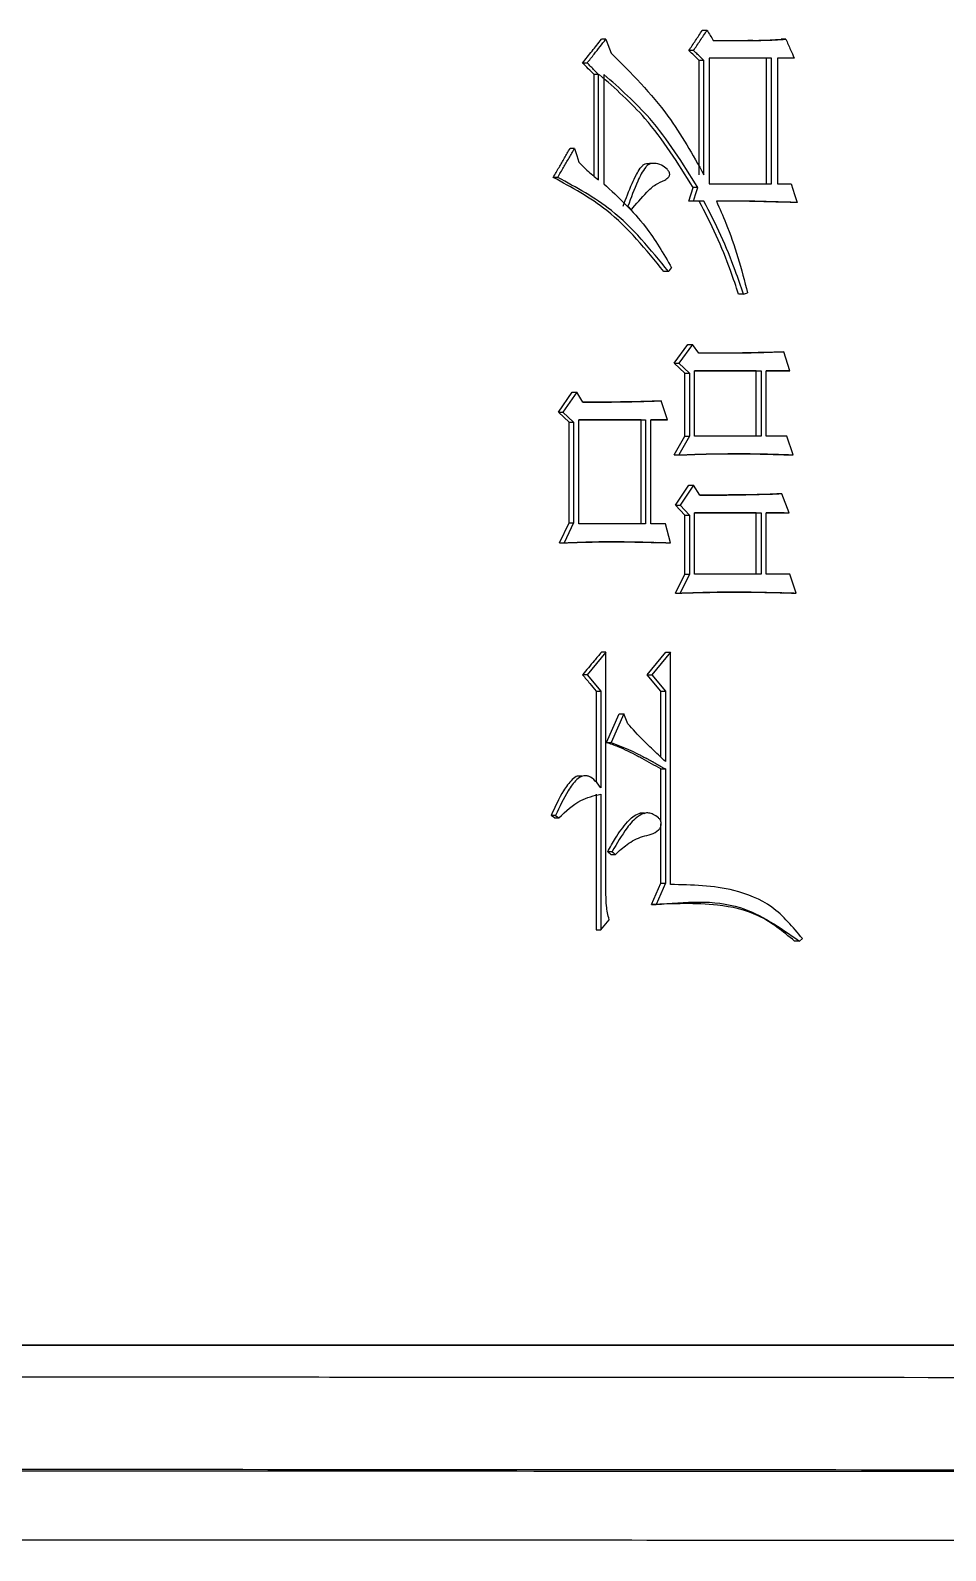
# Model space of a CAD drawing. Header units: millimetres. Extents: x 2687 to 4367, y 1046 to 2234.
# Drawn here: x 3458.55 to 3466.43, y 1370.34 to 1383.43 of the extents above; entities that cross this region are included whole.
import ezdxf

# ---------------------------------------------------------------- set-up
doc = ezdxf.new("R2010")
doc.units = ezdxf.units.MM

msp = doc.modelspace()

# ---------------------------------------------------------------- linework, layer by layer
at = {"color": 7, "linetype": 'Continuous', "lineweight": 25}
for p, q in [((3463.505, 1383.352), (3463.466, 1383.352)), ((3464.376, 1383.428), (3464.335, 1383.428)), ((3465.055, 1383.352), (3465.013, 1383.352)), ((3464.259, 1383.255), (3464.219, 1383.255)), ((3464.429, 1383.341), (3464.769, 1383.341)), ((3464.769, 1383.341), (3464.728, 1383.341)), ((3463.343, 1383.147), (3463.304, 1383.147)), ((3464.349, 1383.168), (3464.308, 1383.168)), ((3464.308, 1382.184), (3464.308, 1383.168)), ((3464.349, 1382.184), (3464.349, 1383.168)), ((3464.93, 1383.19), (3464.394, 1383.19)), ((3464.394, 1383.19), (3464.394, 1382.108)), ((3464.889, 1383.19), (3464.394, 1383.19)), ((3464.93, 1383.19), (3464.889, 1383.19)), ((3464.889, 1382.108), (3464.889, 1383.19)), ((3464.93, 1382.108), (3464.93, 1383.19)), ((3465.126, 1383.19), (3464.983, 1383.19)), ((3464.983, 1383.19), (3464.983, 1382.108)), ((3465.085, 1383.19), (3464.983, 1383.19)), ((3465.126, 1383.19), (3465.085, 1383.19)), ((3463.442, 1383.049), (3463.403, 1383.049)), ((3463.403, 1382.172), (3463.403, 1383.049)), ((3463.442, 1382.141), (3463.442, 1383.049)), ((3463.487, 1383.049), (3463.487, 1382.108)), ((3463.235, 1382.411), (3463.196, 1382.411)), ((3463.92, 1382.283), (3463.879, 1382.283)), ((3463.09, 1382.162), (3463.051, 1382.162)), ((3464.219, 1381.957), (3464.255, 1382.076)), ((3464.295, 1382.076), (3464.255, 1382.076)), ((3464.394, 1382.108), (3464.93, 1382.108)), ((3464.983, 1382.108), (3465.099, 1382.108)), ((3464.259, 1381.957), (3464.219, 1381.957)), ((3464.308, 1381.957), (3464.219, 1381.957)), ((3464.349, 1381.957), (3464.259, 1381.957)), ((3464.349, 1381.957), (3464.308, 1381.957)), ((3464.742, 1381.957), (3464.456, 1381.957)), ((3464.702, 1381.957), (3464.456, 1381.957)), ((3464.742, 1381.957), (3464.702, 1381.957)), ((3465.153, 1381.946), (3465.111, 1381.946)), ((3464.044, 1381.351), (3464.004, 1381.351)), ((3464.689, 1381.156), (3464.648, 1381.156)), ((3464.689, 1381.156), (3464.725, 1381.167)), ((3464.094, 1380.561), (3464.21, 1380.724)), ((3464.25, 1380.724), (3464.134, 1380.561)), ((3464.21, 1380.724), (3464.25, 1380.724)), ((3464.304, 1380.648), (3464.25, 1380.724)), ((3464.853, 1380.654), (3464.996, 1380.659)), ((3464.996, 1380.659), (3465.037, 1380.659)), ((3465.09, 1380.496), (3465.037, 1380.659)), ((3464.094, 1380.561), (3464.134, 1380.561)), ((3464.183, 1380.475), (3464.094, 1380.561)), ((3464.134, 1380.561), (3464.224, 1380.475)), ((3464.183, 1380.475), (3464.224, 1380.475)), ((3464.183, 1379.934), (3464.183, 1380.475)), ((3464.224, 1380.475), (3464.224, 1379.934)), ((3464.268, 1379.934), (3464.268, 1380.496)), ((3464.268, 1380.496), (3464.841, 1380.496)), ((3464.8, 1380.496), (3464.268, 1380.496)), ((3464.8, 1380.496), (3464.841, 1380.496)), ((3464.8, 1379.934), (3464.8, 1380.496)), ((3464.841, 1380.496), (3464.841, 1379.934)), ((3464.885, 1380.496), (3465.09, 1380.496)), ((3464.885, 1379.934), (3464.885, 1380.496)), ((3465.049, 1380.496), (3464.885, 1380.496)), ((3465.09, 1380.496), (3465.049, 1380.496)), ((3463.097, 1380.139), (3463.214, 1380.313)), ((3463.253, 1380.313), (3463.135, 1380.139)), ((3463.214, 1380.313), (3463.253, 1380.313)), ((3463.307, 1380.226), (3463.253, 1380.313)), ((3463.941, 1380.237), (3463.981, 1380.237)), ((3464.035, 1380.075), (3463.981, 1380.237)), ((3463.097, 1380.139), (3463.135, 1380.139)), ((3463.187, 1380.053), (3463.097, 1380.139)), ((3463.135, 1380.139), (3463.226, 1380.053)), ((3463.271, 1379.177), (3463.271, 1380.075)), ((3463.807, 1380.075), (3463.847, 1380.075)), ((3463.807, 1379.177), (3463.807, 1380.075)), ((3463.847, 1380.075), (3463.847, 1379.177)), ((3463.892, 1380.075), (3464.035, 1380.075)), ((3463.892, 1379.177), (3463.892, 1380.075)), ((3463.995, 1380.075), (3463.892, 1380.075)), ((3464.035, 1380.075), (3463.995, 1380.075)), ((3463.187, 1380.053), (3463.226, 1380.053)), ((3463.187, 1379.188), (3463.187, 1380.053)), ((3463.226, 1380.053), (3463.226, 1379.188)), ((3464.094, 1379.772), (3464.183, 1379.934)), ((3464.224, 1379.934), (3464.134, 1379.772)), ((3464.183, 1379.934), (3464.224, 1379.934)), ((3464.841, 1379.934), (3464.268, 1379.934)), ((3465.064, 1379.934), (3464.885, 1379.934)), ((3465.117, 1379.772), (3465.064, 1379.934)), ((3464.094, 1379.772), (3464.134, 1379.772)), ((3465.076, 1379.772), (3465.117, 1379.772)), ((3464.103, 1379.339), (3464.219, 1379.512)), ((3464.259, 1379.512), (3464.143, 1379.339)), ((3464.219, 1379.512), (3464.259, 1379.512)), ((3464.313, 1379.426), (3464.259, 1379.512)), ((3465.019, 1379.436), (3464.978, 1379.436)), ((3465.082, 1379.274), (3465.019, 1379.436)), ((3464.103, 1379.339), (3464.143, 1379.339)), ((3464.183, 1379.252), (3464.103, 1379.339)), ((3464.143, 1379.339), (3464.224, 1379.252)), ((3463.106, 1379.014), (3463.187, 1379.188)), ((3463.226, 1379.188), (3463.144, 1379.014)), ((3463.187, 1379.188), (3463.226, 1379.188)), ((3464.017, 1379.177), (3463.892, 1379.177)), ((3464.062, 1379.014), (3464.017, 1379.177)), ((3464.183, 1379.252), (3464.224, 1379.252)), ((3464.183, 1378.744), (3464.183, 1379.252)), ((3464.224, 1379.252), (3464.224, 1378.744)), ((3464.268, 1378.744), (3464.268, 1379.274)), ((3464.268, 1379.274), (3464.841, 1379.274)), ((3464.8, 1379.274), (3464.268, 1379.274)), ((3464.8, 1379.274), (3464.841, 1379.274)), ((3464.8, 1378.744), (3464.8, 1379.274)), ((3464.841, 1379.274), (3464.841, 1378.744)), ((3464.885, 1378.744), (3464.885, 1379.274)), ((3464.885, 1379.274), (3465.082, 1379.274)), ((3465.04, 1379.274), (3464.885, 1379.274)), ((3465.04, 1379.274), (3465.082, 1379.274)), ((3463.106, 1379.014), (3463.144, 1379.014)), ((3464.022, 1379.014), (3463.934, 1379.017)), ((3464.022, 1379.014), (3464.062, 1379.014)), ((3464.103, 1378.582), (3464.183, 1378.744)), ((3464.224, 1378.744), (3464.143, 1378.582)), ((3464.183, 1378.744), (3464.224, 1378.744)), ((3464.841, 1378.744), (3464.268, 1378.744)), ((3465.09, 1378.744), (3464.885, 1378.744)), ((3465.144, 1378.582), (3465.09, 1378.744)), ((3464.103, 1378.582), (3464.143, 1378.582)), ((3465.102, 1378.582), (3465.03, 1378.584)), ((3465.102, 1378.582), (3465.144, 1378.582)), ((3463.505, 1378.073), (3463.343, 1377.879)), ((3463.505, 1378.073), (3463.466, 1378.073)), ((3463.505, 1375.986), (3463.505, 1378.073)), ((3463.861, 1377.879), (3464.022, 1378.073)), ((3464.062, 1378.073), (3463.901, 1377.879)), ((3464.022, 1378.073), (3464.062, 1378.073)), ((3464.062, 1376.072), (3464.062, 1378.073)), ((3463.343, 1377.879), (3463.304, 1377.879)), ((3463.343, 1377.879), (3463.46, 1377.738)), ((3463.861, 1377.879), (3463.901, 1377.879)), ((3463.977, 1377.738), (3463.861, 1377.879)), ((3463.901, 1377.879), (3464.017, 1377.738)), ((3463.421, 1377.738), (3463.46, 1377.738)), ((3463.421, 1377.738), (3463.421, 1376.954)), ((3463.46, 1377.738), (3463.46, 1376.905)), ((3463.977, 1377.738), (3464.017, 1377.738)), ((3463.977, 1377.17), (3463.977, 1377.738)), ((3464.017, 1377.738), (3464.017, 1377.132)), ((3463.511, 1377.295), (3463.618, 1377.543)), ((3463.658, 1377.543), (3463.55, 1377.295)), ((3463.618, 1377.543), (3463.658, 1377.543)), ((3463.694, 1377.457), (3463.658, 1377.543)), ((3463.511, 1377.295), (3463.55, 1377.295)), ((3463.977, 1377.067), (3464.017, 1377.067)), ((3463.977, 1376.615), (3463.977, 1377.067)), ((3464.017, 1377.067), (3464.017, 1376.083)), ((3463.296, 1377.004), (3463.257, 1377.004)), ((3463.421, 1376.851), (3463.421, 1375.683)), ((3463.46, 1376.851), (3463.46, 1375.683)), ((3463.072, 1376.667), (3463.034, 1376.667)), ((3463.061, 1376.645), (3463.034, 1376.667)), ((3463.072, 1376.667), (3463.099, 1376.645)), ((3463.838, 1376.686), (3463.798, 1376.686)), ((3463.061, 1376.645), (3463.099, 1376.645)), ((3463.977, 1376.083), (3463.977, 1376.595)), ((3463.559, 1376.353), (3463.52, 1376.353)), ((3463.546, 1376.332), (3463.586, 1376.332)), ((3463.897, 1375.899), (3463.977, 1376.083)), ((3464.017, 1376.083), (3463.937, 1375.899)), ((3463.977, 1376.083), (3464.017, 1376.083)), ((3463.897, 1375.899), (3463.937, 1375.899)), ((3463.46, 1375.683), (3463.532, 1375.769)), ((3463.421, 1375.683), (3463.46, 1375.683)), ((3465.171, 1375.585), (3465.129, 1375.585)), ((3465.171, 1375.585), (3465.197, 1375.607))]:
    msp.add_line(p, q, dxfattribs=at)
at = {"color": 7, "linetype": 'Continuous', "lineweight": 25, "flags": 128}
for points in [[(3463.505, 1383.352), (3463.522, 1383.306), (3463.536, 1383.27), (3463.55, 1383.233)], [(3463.235, 1382.411), (3463.253, 1382.352), (3463.271, 1382.292)], [(3464.259, 1381.957), (3464.277, 1382.016), (3464.295, 1382.076)], [(3465.099, 1382.108), (3465.115, 1382.061), (3465.13, 1382.014), (3465.153, 1381.946)], [(3463.694, 1381.914), (3463.701, 1381.905), (3463.711, 1381.893), (3463.721, 1381.881)], [(3464.044, 1381.351), (3464.051, 1381.359), (3464.061, 1381.371), (3464.071, 1381.383)], [(3463.546, 1376.332), (3463.54, 1376.337), (3463.533, 1376.343), (3463.52, 1376.353)], [(3463.559, 1376.353), (3463.566, 1376.348), (3463.576, 1376.34), (3463.586, 1376.332)]]:
    msp.add_lwpolyline(points, dxfattribs=at)
at = {"color": 7, "linetype": 'Continuous', "lineweight": 25}
for points, knots in [([(3463.304, 1383.147), (3463.331, 1383.181), (3463.385, 1383.249), (3463.439, 1383.318), (3463.466, 1383.352)], [0, 0, 0, 0, 0.5, 1, 1, 1, 1]), ([(3463.343, 1383.147), (3463.363, 1383.172), (3463.4, 1383.219), (3463.454, 1383.288), (3463.488, 1383.331), (3463.505, 1383.352)], [0, 0, 0, 0, 0.373043, 0.686521, 1, 1, 1, 1]), ([(3464.219, 1383.255), (3464.238, 1383.284), (3464.277, 1383.341), (3464.316, 1383.399), (3464.335, 1383.428)], [0, 0, 0, 0, 0.500001, 1, 1, 1, 1]), ([(3464.259, 1383.255), (3464.279, 1383.284), (3464.318, 1383.341), (3464.356, 1383.399), (3464.376, 1383.428)], [0, 0, 0, 0, 0.4999994, 1, 1, 1, 1]), ([(3464.376, 1383.428), (3464.385, 1383.414), (3464.403, 1383.385), (3464.421, 1383.356), (3464.429, 1383.341)], [0, 0, 0, 0, 0.5, 1, 1, 1, 1]), ([(3464.728, 1383.341), (3464.76, 1383.342), (3464.823, 1383.342), (3464.918, 1383.346), (3464.982, 1383.35), (3465.013, 1383.352)], [0, 0, 0, 0, 0.328876, 0.66438, 1, 1, 1, 1]), ([(3464.769, 1383.341), (3464.801, 1383.342), (3464.864, 1383.342), (3464.959, 1383.346), (3465.023, 1383.35), (3465.055, 1383.352)], [0, 0, 0, 0, 0.328449, 0.664167, 1, 1, 1, 1]), ([(3465.055, 1383.352), (3465.061, 1383.337), (3465.075, 1383.307), (3465.098, 1383.253), (3465.116, 1383.214), (3465.126, 1383.19)], [0, 0, 0, 0, 0.277507, 0.555013, 1, 1, 1, 1]), ([(3463.55, 1383.233), (3463.722, 1383.06), (3464.033, 1382.749), (3464.251, 1382.358), (3464.349, 1382.184)], [0, 0, 0, 0, 0.555354, 1, 1, 1, 1]), ([(3464.308, 1383.168), (3464.294, 1383.183), (3464.264, 1383.212), (3464.234, 1383.24), (3464.219, 1383.255)], [0, 0, 0, 0, 0.500002, 1, 1, 1, 1]), ([(3464.349, 1383.168), (3464.337, 1383.18), (3464.317, 1383.2), (3464.287, 1383.228), (3464.268, 1383.246), (3464.259, 1383.255)], [0, 0, 0, 0, 0.38646, 0.693229, 1, 1, 1, 1]), ([(3463.403, 1383.049), (3463.386, 1383.066), (3463.353, 1383.098), (3463.32, 1383.13), (3463.304, 1383.147)], [0, 0, 0, 0, 0.500002, 1, 1, 1, 1]), ([(3463.442, 1383.049), (3463.43, 1383.061), (3463.408, 1383.083), (3463.375, 1383.115), (3463.354, 1383.136), (3463.343, 1383.147)], [0, 0, 0, 0, 0.347839, 0.673919, 1, 1, 1, 1]), ([(3464.255, 1382.076), (3464.126, 1382.283), (3463.899, 1382.649), (3463.584, 1382.928), (3463.448, 1383.049)], [0, 0, 0, 0, 0.565057, 1, 1, 1, 1]), ([(3464.295, 1382.076), (3464.167, 1382.283), (3463.939, 1382.649), (3463.624, 1382.928), (3463.487, 1383.049)], [0, 0, 0, 0, 0.564995, 1, 1, 1, 1]), ([(3463.051, 1382.162), (3463.068, 1382.191), (3463.1, 1382.247), (3463.148, 1382.329), (3463.18, 1382.384), (3463.196, 1382.411)], [0, 0, 0, 0, 0.343588, 0.671794, 1, 1, 1, 1]), ([(3463.09, 1382.162), (3463.107, 1382.191), (3463.139, 1382.247), (3463.187, 1382.329), (3463.219, 1382.384), (3463.235, 1382.411)], [0, 0, 0, 0, 0.343461, 0.671731, 1, 1, 1, 1]), ([(3463.271, 1382.292), (3463.294, 1382.269), (3463.333, 1382.23), (3463.391, 1382.181), (3463.425, 1382.154), (3463.442, 1382.141)], [0, 0, 0, 0, 0.429081, 0.714347, 1, 1, 1, 1]), ([(3463.654, 1381.914), (3463.678, 1381.98), (3463.711, 1382.073), (3463.764, 1382.18), (3463.794, 1382.233), (3463.819, 1382.265), (3463.842, 1382.279), (3463.862, 1382.284), (3463.875, 1382.282), (3463.88, 1382.281)], [0, 0, 0, 0, 0.456256, 0.645146, 0.784685, 0.856115, 0.910986, 0.965761, 1, 1, 1, 1]), ([(3463.721, 1381.881), (3463.765, 1381.933), (3463.831, 1382.011), (3463.927, 1382.103), (3463.999, 1382.13), (3464.04, 1382.157), (3464.052, 1382.176), (3464.055, 1382.186), (3464.054, 1382.197), (3464.047, 1382.214), (3464.025, 1382.241), (3463.983, 1382.271), (3463.933, 1382.284), (3463.893, 1382.283), (3463.867, 1382.272), (3463.823, 1382.224), (3463.764, 1382.102), (3463.721, 1381.986), (3463.694, 1381.914)], [0, 0, 0, 0, 0.187598, 0.281274, 0.36356, 0.404899, 0.415318, 0.423915, 0.432542, 0.445489, 0.471595, 0.525453, 0.589419, 0.616919, 0.639175, 0.667927, 0.792344, 1, 1, 1, 1]), ([(3464.004, 1381.351), (3463.85, 1381.541), (3463.578, 1381.876), (3463.211, 1382.075), (3463.051, 1382.162)], [0, 0, 0, 0, 0.565596, 1, 1, 1, 1]), ([(3464.044, 1381.351), (3463.89, 1381.541), (3463.618, 1381.876), (3463.25, 1382.075), (3463.09, 1382.162)], [0, 0, 0, 0, 0.5655186, 1, 1, 1, 1]), ([(3463.487, 1382.108), (3463.613, 1381.991), (3463.84, 1381.779), (3464, 1381.505), (3464.071, 1381.383)], [0, 0, 0, 0, 0.555264, 1, 1, 1, 1]), ([(3464.648, 1381.156), (3464.625, 1381.224), (3464.568, 1381.396), (3464.459, 1381.666), (3464.359, 1381.86), (3464.308, 1381.957)], [0, 0, 0, 0, 0.245346, 0.6215, 1, 1, 1, 1]), ([(3464.689, 1381.156), (3464.666, 1381.224), (3464.608, 1381.396), (3464.5, 1381.666), (3464.399, 1381.86), (3464.349, 1381.957)], [0, 0, 0, 0, 0.2452891, 0.6214693, 1, 1, 1, 1]), ([(3464.456, 1381.957), (3464.484, 1381.894), (3464.554, 1381.737), (3464.646, 1381.473), (3464.698, 1381.269), (3464.725, 1381.167)], [0, 0, 0, 0, 0.247522, 0.622512, 1, 1, 1, 1]), ([(3465.111, 1381.946), (3465.084, 1381.947), (3465.002, 1381.949), (3464.865, 1381.953), (3464.756, 1381.955), (3464.702, 1381.957)], [0, 0, 0, 0, 0.201645, 0.600822, 1, 1, 1, 1]), ([(3465.153, 1381.946), (3465.149, 1381.946), (3465.144, 1381.946), (3465.137, 1381.946), (3465.13, 1381.947), (3465.124, 1381.947), (3465.117, 1381.947), (3465.112, 1381.947), (3465.105, 1381.947), (3465.098, 1381.947), (3465.091, 1381.948), (3465.086, 1381.948), (3465.079, 1381.948), (3465.072, 1381.948), (3465.065, 1381.948), (3465.06, 1381.948), (3465.053, 1381.949), (3465.044, 1381.949), (3465.031, 1381.949), (3465.017, 1381.95), (3465.003, 1381.95), (3464.993, 1381.95), (3464.979, 1381.951), (3464.965, 1381.951), (3464.952, 1381.951), (3464.941, 1381.952), (3464.927, 1381.952), (3464.914, 1381.952), (3464.9, 1381.953), (3464.89, 1381.953), (3464.876, 1381.953), (3464.862, 1381.954), (3464.848, 1381.954), (3464.838, 1381.954), (3464.828, 1381.955), (3464.819, 1381.955), (3464.81, 1381.955), (3464.803, 1381.955), (3464.797, 1381.955), (3464.791, 1381.956), (3464.784, 1381.956), (3464.778, 1381.956), (3464.771, 1381.956), (3464.765, 1381.956), (3464.759, 1381.956), (3464.751, 1381.957), (3464.745, 1381.957), (3464.742, 1381.957)], [0, 0, 0, 0, 0.025173, 0.03776, 0.050346, 0.075519, 0.088105, 0.100692, 0.113278, 0.138451, 0.151038, 0.163624, 0.176211, 0.201384, 0.21397, 0.226556, 0.239143, 0.264316, 0.289489, 0.339835, 0.365007, 0.39018, 0.415353, 0.465699, 0.490872, 0.516045, 0.541218, 0.591564, 0.616737, 0.64191, 0.667082, 0.717428, 0.742601, 0.767774, 0.792947, 0.81812, 0.830706, 0.855879, 0.868466, 0.881052, 0.893639, 0.918812, 0.931398, 0.943984, 0.956571, 0.978285, 1, 1, 1, 1]), ([(3465.037, 1380.659), (3465.029, 1380.658), (3465.013, 1380.658), (3464.988, 1380.657), (3464.964, 1380.656), (3464.939, 1380.655), (3464.915, 1380.654), (3464.89, 1380.653), (3464.842, 1380.652), (3464.784, 1380.65), (3464.727, 1380.649), (3464.699, 1380.649), (3464.678, 1380.648), (3464.658, 1380.648), (3464.634, 1380.648), (3464.609, 1380.648), (3464.585, 1380.648), (3464.56, 1380.647), (3464.536, 1380.647), (3464.515, 1380.647), (3464.495, 1380.647), (3464.474, 1380.647), (3464.454, 1380.647), (3464.438, 1380.647), (3464.425, 1380.647), (3464.413, 1380.647), (3464.401, 1380.648), (3464.388, 1380.648), (3464.376, 1380.648), (3464.364, 1380.648), (3464.352, 1380.648), (3464.341, 1380.648), (3464.333, 1380.648), (3464.328, 1380.648), (3464.323, 1380.648), (3464.318, 1380.648), (3464.311, 1380.648), (3464.307, 1380.648), (3464.304, 1380.648)], [0, 0, 0, 0, 0.033402, 0.066804, 0.100206, 0.133609, 0.167011, 0.200413, 0.233815, 0.367425, 0.43423, 0.467632, 0.484333, 0.517735, 0.551137, 0.584539, 0.617941, 0.651344, 0.684746, 0.718148, 0.734849, 0.768251, 0.801653, 0.818354, 0.835056, 0.851757, 0.868458, 0.885159, 0.90186, 0.918561, 0.935262, 0.951963, 0.960314, 0.968664, 0.972839, 0.98119, 0.989541, 1, 1, 1, 1]), ([(3464.882, 1380.655), (3464.882, 1380.655), (3464.882, 1380.655), (3464.881, 1380.655), (3464.878, 1380.655), (3464.804, 1380.653), (3464.654, 1380.649), (3464.495, 1380.648), (3464.41, 1380.648), (3464.367, 1380.648), (3464.35, 1380.648), (3464.34, 1380.648), (3464.336, 1380.648), (3464.335, 1380.648)], [0, 0, 0, 0, 0.002488, 0.005643, 0.013438, 0.023457, 0.468961, 0.690761, 0.852883, 0.894614, 0.930819, 0.964705, 1, 1, 1, 1]), ([(3463.981, 1380.237), (3463.955, 1380.236), (3463.923, 1380.234), (3463.884, 1380.233), (3463.864, 1380.232), (3463.825, 1380.231), (3463.74, 1380.23), (3463.649, 1380.228), (3463.577, 1380.227), (3463.554, 1380.227), (3463.541, 1380.227), (3463.531, 1380.227), (3463.521, 1380.227), (3463.512, 1380.227), (3463.502, 1380.227), (3463.492, 1380.227), (3463.482, 1380.227), (3463.472, 1380.227), (3463.463, 1380.227), (3463.453, 1380.227), (3463.44, 1380.226), (3463.427, 1380.226), (3463.413, 1380.226), (3463.404, 1380.226), (3463.396, 1380.226), (3463.389, 1380.226), (3463.384, 1380.226), (3463.379, 1380.226), (3463.374, 1380.226), (3463.368, 1380.226), (3463.361, 1380.226), (3463.355, 1380.226), (3463.35, 1380.226), (3463.345, 1380.226), (3463.34, 1380.226), (3463.335, 1380.226), (3463.33, 1380.226), (3463.325, 1380.226), (3463.32, 1380.226), (3463.314, 1380.226), (3463.31, 1380.226), (3463.307, 1380.226)], [0, 0, 0, 0, 0.11615, 0.145188, 0.174226, 0.203263, 0.319414, 0.551716, 0.609791, 0.638828, 0.653347, 0.667866, 0.682385, 0.696903, 0.711422, 0.725941, 0.74046, 0.754979, 0.769497, 0.784016, 0.798535, 0.827572, 0.842091, 0.85661, 0.871129, 0.878388, 0.885648, 0.892907, 0.900166, 0.907426, 0.921944, 0.929204, 0.936463, 0.943723, 0.950982, 0.958241, 0.965501, 0.97276, 0.98002, 0.987279, 1, 1, 1, 1]), ([(3463.307, 1380.226), (3463.346, 1380.226), (3463.412, 1380.226), (3463.483, 1380.227), (3463.519, 1380.227), (3463.533, 1380.227), (3463.546, 1380.227), (3463.559, 1380.228), (3463.581, 1380.228), (3463.65, 1380.229), (3463.773, 1380.231), (3463.883, 1380.235), (3463.941, 1380.237)], [0, 0, 0, 0, 0.185547, 0.308981, 0.33984, 0.355269, 0.370698, 0.401556, 0.416986, 0.478702, 0.725572, 1, 1, 1, 1]), ([(3463.271, 1380.075), (3463.367, 1380.075), (3463.559, 1380.075), (3463.751, 1380.075), (3463.847, 1380.075)], [0, 0, 0, 0, 0.499996, 1, 1, 1, 1]), ([(3463.807, 1380.075), (3463.711, 1380.075), (3463.533, 1380.075), (3463.354, 1380.075), (3463.271, 1380.075)], [0, 0, 0, 0, 0.536358, 1, 1, 1, 1]), ([(3464.134, 1379.772), (3464.139, 1379.772), (3464.146, 1379.772), (3464.155, 1379.773), (3464.163, 1379.773), (3464.17, 1379.773), (3464.177, 1379.773), (3464.184, 1379.774), (3464.192, 1379.774), (3464.199, 1379.774), (3464.206, 1379.774), (3464.213, 1379.775), (3464.22, 1379.775), (3464.228, 1379.775), (3464.235, 1379.775), (3464.244, 1379.776), (3464.254, 1379.776), (3464.264, 1379.776), (3464.271, 1379.777), (3464.278, 1379.777), (3464.285, 1379.777), (3464.292, 1379.777), (3464.3, 1379.778), (3464.307, 1379.778), (3464.314, 1379.778), (3464.321, 1379.778), (3464.328, 1379.778), (3464.336, 1379.779), (3464.345, 1379.779), (3464.355, 1379.779), (3464.364, 1379.779), (3464.372, 1379.78), (3464.386, 1379.78), (3464.417, 1379.781), (3464.456, 1379.781), (3464.489, 1379.782), (3464.506, 1379.782), (3464.515, 1379.782), (3464.523, 1379.782), (3464.53, 1379.782), (3464.537, 1379.782), (3464.544, 1379.782), (3464.551, 1379.782), (3464.559, 1379.782), (3464.568, 1379.782), (3464.578, 1379.782), (3464.587, 1379.782), (3464.595, 1379.782), (3464.602, 1379.782), (3464.609, 1379.782), (3464.616, 1379.782), (3464.623, 1379.782), (3464.631, 1379.782), (3464.638, 1379.782), (3464.645, 1379.782), (3464.652, 1379.782), (3464.659, 1379.782), (3464.666, 1379.782), (3464.674, 1379.782), (3464.681, 1379.782), (3464.69, 1379.782), (3464.7, 1379.782), (3464.71, 1379.781), (3464.717, 1379.781), (3464.724, 1379.781), (3464.731, 1379.781), (3464.738, 1379.781), (3464.753, 1379.781), (3464.784, 1379.78), (3464.822, 1379.78), (3464.856, 1379.779), (3464.872, 1379.778), (3464.882, 1379.778), (3464.889, 1379.778), (3464.896, 1379.778), (3464.903, 1379.778), (3464.911, 1379.778), (3464.92, 1379.777), (3464.93, 1379.777), (3464.939, 1379.777), (3464.946, 1379.777), (3464.954, 1379.776), (3464.961, 1379.776), (3464.968, 1379.776), (3464.975, 1379.776), (3464.982, 1379.776), (3464.989, 1379.775), (3464.997, 1379.775), (3465.004, 1379.775), (3465.011, 1379.775), (3465.021, 1379.775), (3465.03, 1379.774), (3465.04, 1379.774), (3465.047, 1379.774), (3465.054, 1379.774), (3465.061, 1379.773), (3465.068, 1379.773), (3465.075, 1379.773), (3465.083, 1379.773), (3465.09, 1379.773), (3465.097, 1379.772), (3465.106, 1379.772), (3465.113, 1379.772), (3465.117, 1379.772)], [0, 0, 0, 0, 0.014617, 0.021926, 0.029235, 0.036543, 0.043852, 0.051161, 0.058469, 0.065778, 0.073086, 0.080395, 0.087704, 0.095012, 0.102321, 0.10963, 0.124247, 0.131556, 0.138864, 0.146173, 0.153482, 0.16079, 0.168099, 0.175407, 0.182716, 0.190025, 0.197333, 0.204642, 0.211951, 0.226568, 0.233877, 0.241185, 0.248494, 0.277729, 0.336198, 0.365433, 0.38005, 0.387359, 0.394667, 0.401976, 0.409284, 0.416593, 0.423902, 0.43121, 0.438519, 0.453136, 0.460445, 0.467754, 0.475062, 0.482371, 0.48968, 0.496988, 0.504297, 0.511606, 0.518914, 0.526223, 0.533531, 0.54084, 0.548149, 0.555457, 0.562766, 0.577383, 0.584692, 0.592001, 0.599309, 0.606618, 0.613927, 0.621235, 0.65047, 0.708939, 0.738174, 0.752791, 0.7601, 0.767408, 0.774717, 0.782026, 0.789334, 0.796643, 0.81126, 0.818569, 0.825877, 0.833186, 0.840495, 0.847803, 0.855112, 0.862421, 0.869729, 0.877038, 0.884347, 0.891655, 0.898964, 0.913581, 0.92089, 0.928198, 0.935507, 0.942816, 0.950124, 0.957433, 0.964742, 0.97205, 0.979359, 0.986668, 1, 1, 1, 1]), ([(3465.076, 1379.772), (3465.066, 1379.772), (3465.052, 1379.772), (3465.033, 1379.773), (3465.018, 1379.773), (3465.004, 1379.774), (3464.99, 1379.774), (3464.975, 1379.775), (3464.961, 1379.775), (3464.947, 1379.775), (3464.932, 1379.776), (3464.918, 1379.776), (3464.904, 1379.777), (3464.889, 1379.777), (3464.875, 1379.777), (3464.856, 1379.778), (3464.803, 1379.779), (3464.751, 1379.78), (3464.703, 1379.781), (3464.688, 1379.781), (3464.674, 1379.781), (3464.66, 1379.782), (3464.641, 1379.782), (3464.621, 1379.782), (3464.602, 1379.782), (3464.588, 1379.782), (3464.573, 1379.782), (3464.562, 1379.782), (3464.555, 1379.782), (3464.554, 1379.782)], [0, 0, 0, 0, 0.054977, 0.082465, 0.109954, 0.137442, 0.16493, 0.192419, 0.219907, 0.247396, 0.274884, 0.302372, 0.329861, 0.357349, 0.384838, 0.412326, 0.467303, 0.687211, 0.714699, 0.742188, 0.769676, 0.797165, 0.824653, 0.87963, 0.907118, 0.934607, 0.962095, 0.989584, 1, 1, 1, 1]), ([(3465.019, 1379.436), (3464.986, 1379.435), (3464.937, 1379.433), (3464.879, 1379.431), (3464.85, 1379.431), (3464.821, 1379.43), (3464.734, 1379.428), (3464.648, 1379.427), (3464.573, 1379.427), (3464.561, 1379.427), (3464.548, 1379.426), (3464.536, 1379.426), (3464.526, 1379.426), (3464.515, 1379.426), (3464.505, 1379.426), (3464.493, 1379.426), (3464.48, 1379.426), (3464.47, 1379.426), (3464.459, 1379.426), (3464.449, 1379.426), (3464.437, 1379.426), (3464.426, 1379.426), (3464.416, 1379.426), (3464.406, 1379.426), (3464.395, 1379.426), (3464.387, 1379.426), (3464.381, 1379.426), (3464.375, 1379.426), (3464.369, 1379.426), (3464.364, 1379.426), (3464.359, 1379.426), (3464.353, 1379.426), (3464.348, 1379.426), (3464.342, 1379.426), (3464.337, 1379.426), (3464.331, 1379.426), (3464.326, 1379.426), (3464.32, 1379.426), (3464.316, 1379.426), (3464.313, 1379.426)], [0, 0, 0, 0, 0.14049, 0.210735, 0.245858, 0.263419, 0.333664, 0.614647, 0.632209, 0.64977, 0.667331, 0.684892, 0.702453, 0.711234, 0.728795, 0.746356, 0.763917, 0.781479, 0.790259, 0.80782, 0.825382, 0.842943, 0.851723, 0.869285, 0.886846, 0.895626, 0.904407, 0.913188, 0.921968, 0.926358, 0.935139, 0.94392, 0.9527, 0.957091, 0.965871, 0.974652, 0.983432, 0.987823, 1, 1, 1, 1]), ([(3464.313, 1379.426), (3464.366, 1379.426), (3464.485, 1379.426), (3464.707, 1379.428), (3464.875, 1379.433), (3464.978, 1379.436)], [0, 0, 0, 0, 0.237866, 0.536241, 1, 1, 1, 1]), ([(3463.847, 1379.177), (3463.751, 1379.177), (3463.559, 1379.177), (3463.367, 1379.177), (3463.271, 1379.177)], [0, 0, 0, 0, 0.499996, 1, 1, 1, 1]), ([(3463.144, 1379.014), (3463.151, 1379.015), (3463.164, 1379.015), (3463.18, 1379.016), (3463.196, 1379.017), (3463.209, 1379.017), (3463.226, 1379.018), (3463.239, 1379.018), (3463.255, 1379.019), (3463.268, 1379.02), (3463.284, 1379.02), (3463.297, 1379.021), (3463.313, 1379.021), (3463.326, 1379.022), (3463.343, 1379.022), (3463.356, 1379.023), (3463.372, 1379.023), (3463.385, 1379.023), (3463.401, 1379.024), (3463.414, 1379.024), (3463.427, 1379.024), (3463.44, 1379.025), (3463.453, 1379.025), (3463.469, 1379.025), (3463.482, 1379.025), (3463.498, 1379.025), (3463.511, 1379.025), (3463.528, 1379.025), (3463.541, 1379.025), (3463.557, 1379.025), (3463.57, 1379.025), (3463.586, 1379.025), (3463.622, 1379.025), (3463.667, 1379.025), (3463.713, 1379.024), (3463.739, 1379.024), (3463.755, 1379.023), (3463.771, 1379.023), (3463.784, 1379.023), (3463.8, 1379.022), (3463.813, 1379.022), (3463.829, 1379.022), (3463.842, 1379.021), (3463.858, 1379.021), (3463.871, 1379.02), (3463.887, 1379.02), (3463.9, 1379.02), (3463.917, 1379.019), (3463.93, 1379.019), (3463.943, 1379.018), (3463.955, 1379.018), (3463.968, 1379.018), (3463.985, 1379.017), (3463.998, 1379.017), (3464.014, 1379.016), (3464.027, 1379.016), (3464.044, 1379.015), (3464.055, 1379.015), (3464.062, 1379.014)], [0, 0, 0, 0, 0.021203, 0.042406, 0.053008, 0.074211, 0.084813, 0.106016, 0.116618, 0.137821, 0.148423, 0.169626, 0.180228, 0.201431, 0.212032, 0.233236, 0.243837, 0.265041, 0.275642, 0.296845, 0.307447, 0.318049, 0.339252, 0.349854, 0.371057, 0.381659, 0.402862, 0.413463, 0.434667, 0.445268, 0.466472, 0.477073, 0.498276, 0.58309, 0.625497, 0.6467, 0.667903, 0.678505, 0.699708, 0.71031, 0.731513, 0.742115, 0.763318, 0.773919, 0.795123, 0.805724, 0.826928, 0.837529, 0.858732, 0.869334, 0.879936, 0.901139, 0.911741, 0.932944, 0.943545, 0.964749, 0.97535, 1, 1, 1, 1]), ([(3463.19, 1379.016), (3463.19, 1379.016), (3463.191, 1379.016), (3463.197, 1379.017), (3463.316, 1379.02), (3463.585, 1379.026), (3463.817, 1379.02), (3463.939, 1379.017)], [0, 0, 0, 0, 0.005847, 0.012184, 0.043679, 0.493973, 1, 1, 1, 1]), ([(3464.143, 1378.582), (3464.147, 1378.582), (3464.154, 1378.582), (3464.165, 1378.583), (3464.177, 1378.583), (3464.188, 1378.583), (3464.199, 1378.584), (3464.21, 1378.584), (3464.222, 1378.585), (3464.233, 1378.585), (3464.244, 1378.585), (3464.255, 1378.586), (3464.266, 1378.586), (3464.278, 1378.587), (3464.287, 1378.587), (3464.296, 1378.587), (3464.306, 1378.587), (3464.317, 1378.588), (3464.332, 1378.588), (3464.347, 1378.589), (3464.366, 1378.589), (3464.384, 1378.59), (3464.407, 1378.59), (3464.429, 1378.591), (3464.452, 1378.591), (3464.474, 1378.592), (3464.497, 1378.592), (3464.515, 1378.592), (3464.534, 1378.592), (3464.553, 1378.593), (3464.575, 1378.593), (3464.598, 1378.593), (3464.62, 1378.593), (3464.665, 1378.593), (3464.732, 1378.592), (3464.799, 1378.591), (3464.852, 1378.59), (3464.882, 1378.589), (3464.911, 1378.588), (3464.934, 1378.588), (3464.952, 1378.587), (3464.967, 1378.587), (3464.977, 1378.587), (3464.986, 1378.587), (3464.995, 1378.586), (3465.006, 1378.586), (3465.018, 1378.586), (3465.027, 1378.585), (3465.036, 1378.585), (3465.046, 1378.585), (3465.057, 1378.584), (3465.066, 1378.584), (3465.074, 1378.584), (3465.079, 1378.584), (3465.085, 1378.584), (3465.09, 1378.583), (3465.096, 1378.583), (3465.102, 1378.583), (3465.107, 1378.583), (3465.113, 1378.583), (3465.117, 1378.583), (3465.122, 1378.583), (3465.127, 1378.582), (3465.132, 1378.582), (3465.138, 1378.582), (3465.142, 1378.582), (3465.144, 1378.582)], [0, 0, 0, 0, 0.011199, 0.022398, 0.033596, 0.044795, 0.055994, 0.067193, 0.078392, 0.089591, 0.100789, 0.111988, 0.123187, 0.134386, 0.145585, 0.151184, 0.162383, 0.173582, 0.184781, 0.207178, 0.218377, 0.240775, 0.263172, 0.28557, 0.307968, 0.330365, 0.352763, 0.375161, 0.38636, 0.408757, 0.431155, 0.453553, 0.47595, 0.498348, 0.587939, 0.67753, 0.699928, 0.744723, 0.767121, 0.789519, 0.811916, 0.823115, 0.834314, 0.839913, 0.851112, 0.862311, 0.87351, 0.884709, 0.890308, 0.901507, 0.912706, 0.923905, 0.929504, 0.935103, 0.940703, 0.946302, 0.951902, 0.957501, 0.9631, 0.9687, 0.974299, 0.977099, 0.982698, 0.988298, 0.994149, 1, 1, 1, 1]), ([(3464.234, 1378.585), (3464.234, 1378.585), (3464.234, 1378.585), (3464.235, 1378.585), (3464.242, 1378.585), (3464.373, 1378.588), (3464.596, 1378.592), (3464.825, 1378.589), (3464.93, 1378.587), (3464.97, 1378.586), (3464.991, 1378.586), (3465.013, 1378.585), (3465.023, 1378.585), (3465.03, 1378.584)], [0, 0, 0, 0, 0.001108, 0.003185, 0.012795, 0.037738, 0.513809, 0.780002, 0.865995, 0.905439, 0.93475, 0.954139, 1, 1, 1, 1]), ([(3463.466, 1378.073), (3463.445, 1378.048), (3463.408, 1378.003), (3463.354, 1377.939), (3463.32, 1377.899), (3463.304, 1377.879)], [0, 0, 0, 0, 0.384798, 0.692399, 1, 1, 1, 1]), ([(3463.304, 1377.879), (3463.314, 1377.866), (3463.335, 1377.841), (3463.374, 1377.794), (3463.402, 1377.76), (3463.421, 1377.738)], [0, 0, 0, 0, 0.266401, 0.532803, 1, 1, 1, 1]), ([(3464.017, 1377.132), (3463.985, 1377.162), (3463.92, 1377.222), (3463.81, 1377.328), (3463.737, 1377.409), (3463.694, 1377.457)], [0, 0, 0, 0, 0.28957, 0.579171, 1, 1, 1, 1]), ([(3463.977, 1377.067), (3463.924, 1377.098), (3463.857, 1377.135), (3463.736, 1377.2), (3463.636, 1377.252), (3463.544, 1377.283), (3463.511, 1377.295)], [0, 0, 0, 0, 0.352069, 0.440085, 0.792293, 1, 1, 1, 1]), ([(3463.55, 1377.295), (3463.607, 1377.273), (3463.693, 1377.241), (3463.778, 1377.198), (3463.812, 1377.18), (3463.826, 1377.173), (3463.839, 1377.166), (3463.851, 1377.16), (3463.859, 1377.155), (3463.866, 1377.152), (3463.873, 1377.148), (3463.879, 1377.144), (3463.886, 1377.141), (3463.895, 1377.136), (3463.901, 1377.132), (3463.908, 1377.129), (3463.915, 1377.125), (3463.921, 1377.121), (3463.93, 1377.117), (3463.936, 1377.113), (3463.945, 1377.108), (3463.951, 1377.105), (3463.958, 1377.101), (3463.965, 1377.097), (3463.971, 1377.093), (3463.98, 1377.089), (3463.986, 1377.085), (3463.995, 1377.08), (3464.001, 1377.076), (3464.009, 1377.072), (3464.014, 1377.069), (3464.017, 1377.067)], [0, 0, 0, 0, 0.353012, 0.528911, 0.550896, 0.572881, 0.61685, 0.638835, 0.649827, 0.671812, 0.682805, 0.693797, 0.715782, 0.726774, 0.748759, 0.759751, 0.770744, 0.792728, 0.803721, 0.825705, 0.836698, 0.858683, 0.869675, 0.880667, 0.902652, 0.913644, 0.935629, 0.946622, 0.968606, 0.979599, 1, 1, 1, 1]), ([(3463.265, 1377.006), (3463.264, 1377.006), (3463.245, 1377.004), (3463.197, 1376.961), (3463.116, 1376.852), (3463.066, 1376.74), (3463.034, 1376.667)], [0, 0, 0, 0, 0.007269, 0.146889, 0.437379, 1, 1, 1, 1]), ([(3463.46, 1376.905), (3463.445, 1376.925), (3463.417, 1376.965), (3463.37, 1377.002), (3463.329, 1377.011), (3463.292, 1377.006), (3463.236, 1376.964), (3463.156, 1376.85), (3463.105, 1376.74), (3463.072, 1376.667)], [0, 0, 0, 0, 0.120783, 0.237942, 0.284243, 0.33082, 0.424981, 0.62081, 1, 1, 1, 1]), ([(3463.099, 1376.645), (3463.159, 1376.703), (3463.264, 1376.804), (3463.401, 1376.837), (3463.46, 1376.851)], [0, 0, 0, 0, 0.565391, 1, 1, 1, 1]), ([(3463.52, 1376.353), (3463.541, 1376.393), (3463.591, 1376.485), (3463.665, 1376.585), (3463.735, 1376.658), (3463.783, 1376.683), (3463.82, 1376.692), (3463.837, 1376.687), (3463.841, 1376.685)], [0, 0, 0, 0, 0.274296, 0.631438, 0.760854, 0.891795, 0.971189, 1, 1, 1, 1]), ([(3463.586, 1376.332), (3463.619, 1376.361), (3463.69, 1376.425), (3463.816, 1376.494), (3463.93, 1376.507), (3463.974, 1376.56), (3463.982, 1376.582), (3463.982, 1376.605), (3463.974, 1376.628), (3463.951, 1376.654), (3463.917, 1376.675), (3463.875, 1376.691), (3463.829, 1376.686), (3463.759, 1376.649), (3463.663, 1376.536), (3463.598, 1376.425), (3463.559, 1376.354), (3463.559, 1376.353)], [0, 0, 0, 0, 0.117809, 0.254848, 0.391031, 0.410857, 0.430654, 0.450876, 0.468611, 0.491916, 0.540003, 0.576761, 0.613939, 0.66464, 0.78945, 0.997759, 1, 1, 1, 1]), ([(3465.197, 1375.607), (3465.115, 1375.706), (3464.953, 1375.9), (3464.546, 1376.063), (3464.245, 1376.069), (3464.062, 1376.072)], [0, 0, 0, 0, 0.287817, 0.565935, 1, 1, 1, 1]), ([(3463.532, 1375.769), (3463.523, 1375.809), (3463.507, 1375.88), (3463.506, 1375.953), (3463.505, 1375.986)], [0, 0, 0, 0, 0.558835, 1, 1, 1, 1]), ([(3465.129, 1375.585), (3465.029, 1375.667), (3464.832, 1375.829), (3464.397, 1375.92), (3464.086, 1375.907), (3463.897, 1375.899)], [0, 0, 0, 0, 0.284866, 0.563033, 1, 1, 1, 1]), ([(3463.937, 1375.899), (3464.185, 1375.922), (3464.632, 1375.962), (3465.005, 1375.701), (3465.171, 1375.585)], [0, 0, 0, 0, 0.55707, 1, 1, 1, 1]), ([(3486.171, 1372.104), (3485.434, 1372.104), (3483.78, 1372.104), (3479.93, 1372.104), (3475.69, 1372.104), (3470.09, 1372.104), (3464.238, 1372.104), (3458.106, 1372.104), (3451.711, 1372.104), (3447.717, 1372.104), (3445.013, 1372.104)], [0, 0, 0, 0, 0.067523, 0.151508, 0.319648, 0.403633, 0.571771, 0.739907, 0.823891, 1, 1, 1, 1]), ([(3445.121, 1372.104), (3445.767, 1372.104), (3449.003, 1372.104), (3454.755, 1372.104), (3460.954, 1372.104), (3466.964, 1372.104), (3471.603, 1372.104), (3477.14, 1372.104), (3481.349, 1372.104), (3486.283, 1372.104), (3490.881, 1372.104), (3494.976, 1372.104), (3498.658, 1372.104), (3501.266, 1372.104), (3504.076, 1372.104), (3505.947, 1372.105), (3507.975, 1372.105), (3508.731, 1372.105), (3509.26, 1372.105)], [0, 0, 0, 0, 0.020124, 0.100733, 0.181328, 0.221587, 0.302184, 0.342442, 0.423039, 0.463298, 0.543894, 0.624491, 0.664749, 0.745346, 0.785604, 0.8662, 0.906458, 1, 1, 1, 1]), ([(3419.944, 1371.833), (3422.339, 1371.834), (3427.144, 1371.835), (3434.468, 1371.836), (3440.412, 1371.836), (3444.944, 1371.835), (3448.077, 1371.835), (3451.194, 1371.834), (3454.287, 1371.833), (3457.353, 1371.832), (3460.384, 1371.831), (3464.638, 1371.829), (3470.179, 1371.825), (3476.923, 1371.82), (3483.65, 1371.813), (3489.371, 1371.806), (3494.092, 1371.798), (3497.894, 1371.791), (3501.329, 1371.783), (3504.287, 1371.774), (3506.74, 1371.764), (3507.786, 1371.757), (3508.318, 1371.754)], [0, 0, 0, 0, 0.060834, 0.1220737, 0.183719, 0.2102711, 0.2368979, 0.2635992, 0.2903751, 0.3172255, 0.3441506, 0.3711502, 0.4324096, 0.4986217, 0.5697855, 0.6458999, 0.6994123, 0.7551267, 0.8130428, 0.8731605, 0.9354796, 1, 1, 1, 1]), ([(3509.074, 1370.955), (3508.574, 1370.958), (3507.588, 1370.964), (3505.308, 1370.974), (3502.547, 1370.982), (3499.319, 1370.99), (3495.708, 1370.998), (3491.162, 1371.005), (3485.559, 1371.013), (3478.84, 1371.02), (3471.937, 1371.026), (3465.008, 1371.03), (3458.184, 1371.034), (3451.574, 1371.036), (3445.264, 1371.037), (3438.742, 1371.038), (3432.16, 1371.038), (3425.681, 1371.037), (3421.675, 1371.036), (3419.803, 1371.035)], [0, 0, 0, 0, 0.060587, 0.1195299, 0.1768287, 0.2324833, 0.2864935, 0.3388593, 0.4142998, 0.4860434, 0.5540892, 0.6184368, 0.6790855, 0.7360349, 0.7892846, 0.838834, 0.8991333, 0.9528558, 1, 1, 1, 1]), ([(3509.611, 1370.941), (3508.886, 1370.945), (3507.436, 1370.954), (3503.646, 1370.967), (3498.748, 1370.979), (3492.707, 1370.99), (3485.659, 1371), (3477.716, 1371.008), (3469.016, 1371.015), (3459.709, 1371.02), (3449.952, 1371.023), (3439.918, 1371.025), (3429.758, 1371.024), (3423.07, 1371.023), (3419.726, 1371.022)], [0, 0, 0, 0, 0.083333, 0.166667, 0.25, 0.333334, 0.416667, 0.5, 0.583334, 0.666667, 0.75, 0.833334, 0.916667, 1, 1, 1, 1]), ([(3419.595, 1370.433), (3422.62, 1370.434), (3428.656, 1370.435), (3437.809, 1370.436), (3446.851, 1370.434), (3455.679, 1370.431), (3464.171, 1370.427), (3471.015, 1370.422), (3476.472, 1370.416), (3480.825, 1370.412), (3485.283, 1370.406), (3489.762, 1370.4), (3493.895, 1370.392), (3497.636, 1370.385), (3500.954, 1370.377), (3503.989, 1370.368), (3506.642, 1370.358), (3508.877, 1370.347), (3509.854, 1370.339), (3510.354, 1370.336)], [0, 0, 0, 0, 0.0746907, 0.1490623, 0.2231148, 0.2968479, 0.3702616, 0.4433557, 0.4832428, 0.5266364, 0.5735359, 0.623941, 0.6778511, 0.7254581, 0.7754993, 0.8279744, 0.882883, 0.940225, 1, 1, 1, 1])]:
    msp.add_open_spline(points, degree=3, knots=knots, dxfattribs=at)

doc.saveas('drawing.dxf')
